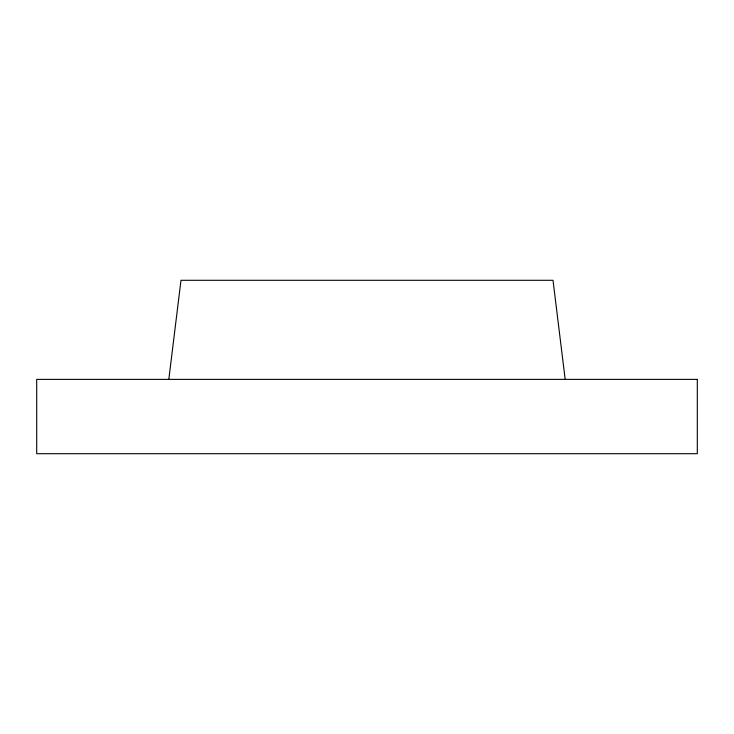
<?xml version="1.0" encoding="UTF-8"?>
<svg xmlns="http://www.w3.org/2000/svg" width="734" height="734" viewBox="0 0 734 734"><rect width="100%" height="100%" fill="white"/><g stroke="black" fill="none" stroke-linecap="round" stroke-linejoin="round"><path stroke-width="1.1" d="M168.82 379.386L180.986 280.296L553.014 280.296L565.18 379.386M697.3 379.386L36.7 379.386L36.7 453.704L697.3 453.704L697.3 379.386"/></g></svg>
